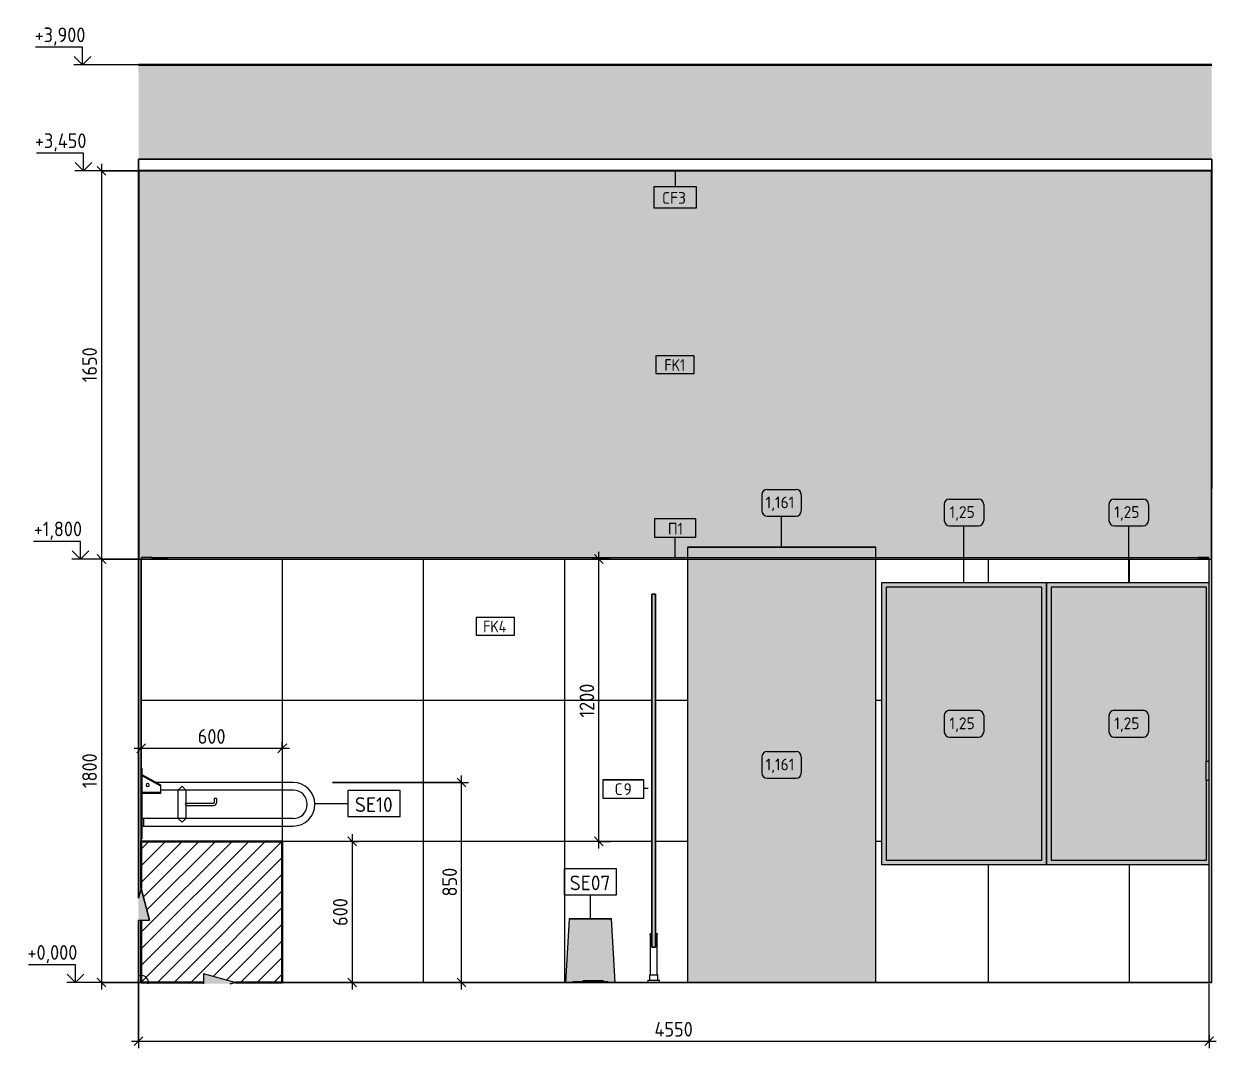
# Model space of a CAD drawing. Header units: millimetres. Extents: x 91786 to 132940, y -1987 to 10096.
# Drawn here: x 109681 to 114748, y -279 to 4075 of the extents above; entities that cross this region are included whole.
import ezdxf

# ---------------------------------------------------------------- set-up
doc = ezdxf.new("R2010")
doc.units = ezdxf.units.MM
doc.linetypes.add('200_ШТРИХ__ш1_п0_6_', pattern=[160, 100, -60])
for name, color, linetype, lineweight in [('A-ANNO-DIMS', 7, 'Continuous', 9), ('A-ANNO-DIMS-25', 7, 'Continuous', 9), ('A-CLNG-IDEN', 7, 'Continuous', 9), ('A-DETL-1', 7, 'Continuous', 40), ('A-DETL-GENF', 7, 'Continuous', 9), ('A-FLOR-HRAL-IDEN', 7, 'Continuous', 9), ('A-GENM', 7, 'Continuous', 9), ('A-GENM-1', 7, 'Continuous', 30), ('A-GENM-IDEN', 7, 'Continuous', 9), ('A-WALL-IDEN', 7, 'Continuous', 9), ('A-WALL-PATT', 7, 'Continuous', 9), ('G-ANNO-DIMS', 7, 'Continuous', 9), ('G-ANNO-DIMS-1', 7, 'Continuous', 20), ('I-FURN-3', 7, '200_ШТРИХ__ш1_п0_6_', 9), ('I-FURN-6', 7, '200_ШТРИХ__ш1_п0_6_', 18), ('I-FURN-IDEN', 7, 'Continuous', 9), ('I-WALL', 7, 'Continuous', 9), ('P-SANR-FIXT', 7, 'Continuous', 9), ('P-SANR-FIXT-IDEN', 7, 'Continuous', 9), ('Ограждение', 7, 'Continuous', 9), ('Поручни', 7, 'Continuous', 9), ('Электрические приборы', 7, 'Continuous', 9)]:
    doc.layers.add(name, color=color, linetype=linetype, lineweight=lineweight)
for name, color, linetype, lineweight, true_color in [('A-CLNG-FNSH-1', 7, 'Continuous', 30, 0x3c3c3c), ('A-DETL-GENF-1', 7, 'Continuous', 9, 0xe0e0e0), ('A-FLOR-1', 7, 'Continuous', 9, 0x787878), ('A-FLOR-FNSH-1', 7, 'Continuous', 40, 0x3c3c3c), ('A-FLOR-FNSH-2', 7, 'Continuous', 30, 0x3c3c3c), ('A-WALL-4', 7, 'Continuous', 30, 0x3c3c3c), ('A-WALL-FNSH-2', 7, 'Continuous', 30, 0x3c3c3c), ('I-FURN-11', 7, 'Continuous', 9, 0xacacac), ('I-FURN-5', 1, 'Continuous', 9, 0xff0000), ('I-FURN-7', 7, 'Continuous', 9, 0x949494), ('I-FURN-9', 7, 'Continuous', 9, 0xc0c0c0), ('I-WALL-1', 7, 'Continuous', 9, 0x787878)]:
    doc.layers.add(name, color=color, linetype=linetype, lineweight=lineweight, true_color=true_color)
doc.layers.add('I-FURN-10', color=7, linetype='Continuous', lineweight=9, true_color=0x7f7f7f, transparency=0.7)
doc.layers.add('I-FURN-8', color=7, linetype='Continuous', lineweight=9, true_color=0x303030, transparency=0.7)
doc.layers.add('P-SANR-FIXT-2', color=7, linetype='Continuous', lineweight=9, transparency=0.7)
doc.styles.add('GOST Common_1', font='GOST_Common.ttf', dxfattribs={"height": 50})
doc.styles.add('GOST Common_2', font='GOST_Common.ttf', dxfattribs={"width": 0.9, "height": 50})
doc.styles.add('GOST Common_3', font='GOST_Common.ttf', dxfattribs={"height": 62.5})
doc.styles.add('ISOCPEUR_1', font='isocpeur.ttf', dxfattribs={"width": 0.9, "height": 62.5})
doc.dimstyles.new('ISO-2_5_0_9К_БОЛЬШОЙ', dxfattribs={"dimscale": 304.8, "dimtxt": 62.248823, "dimasz": 0.123031, "dimexe": 0.098425, "dimexo": 0.246063, "dimgap": 0, "dimtad": 1, "dimdec": 0, "dimrnd": 10, "dimzin": 0, "dimdsep": 46, "dimtxsty": 'ISOCPEUR_1', "dimblk1": 'OBLIQUE', "dimblk2": 'OBLIQUE', "dimsah": 1, "dimcen": 0.09, "dimdle": 0.098425, "dimazin": 0, "dimtfac": 1, "dimtdec": 4, "dimtix": 1, "dimtmove": 0, "dimatfit": 3, "dimfxl": 1, "dimtvp": 1, "dimtolj": 1, "dimtzin": 0, "dimarcsym": 2})
doc.dimstyles.new('ISO-2_5_0_9К_БОЛЬШОЙ_округление', dxfattribs={"dimscale": 304.8, "dimtxt": 62.248823, "dimasz": 0.123031, "dimexe": 0.098425, "dimexo": 0, "dimgap": 0, "dimtad": 1, "dimdec": 0, "dimrnd": 10, "dimzin": 0, "dimdsep": 46, "dimtxsty": 'ISOCPEUR_1', "dimblk1": 'OBLIQUE', "dimblk2": 'OBLIQUE', "dimsah": 1, "dimcen": 0.09, "dimdle": 0.098425, "dimazin": 0, "dimtfac": 1, "dimtdec": 4, "dimtix": 1, "dimtmove": 0, "dimatfit": 3, "dimfxl": 1, "dimtvp": 1, "dimtolj": 1, "dimtzin": 0, "dimarcsym": 2})
pattern_1 = [(0, (112016.557, 0), (30.48, 7.62), [2.515, -20.345, 2.515, -20.345, -121.92]), (0, (112016.557, 0), (30.48, 7.62), [-45.72, 2.515, -43.205, 2.515, -20.345, -53.34]), (0, (112016.557, 0), (30.48, 7.62), [-114.3, 2.515, -12.725, 2.515, -35.585]), (120, (112027.987, 3.81), (-21.839114, 22.586454), [2.515, -20.345, 2.515, -20.345, -121.92]), (120, (112027.987, 3.81), (-21.839114, 22.586454), [-45.72, 2.515, -43.205, 2.515, -20.345, -53.34]), (120, (112027.987, 3.81), (-21.839114, 22.586454), [-114.3, 2.515, -12.725, 2.515, -35.585]), (240, (112031.797, 19.05), (-8.640886, -30.206454), [2.515, -20.345, 2.515, -20.345, -121.92]), (240, (112031.797, 19.05), (-8.640886, -30.206454), [-45.72, 2.515, -43.205, 2.515, -20.345, -53.34]), (240, (112031.797, 19.05), (-8.640886, -30.206454), [-114.3, 2.515, -12.725, 2.515, -35.585])]

# ---------------------------------------------------------------- blocks, each defined once
blk = doc.blocks.new('132_МГН_Поручень для унитаза_тип откидной - ПР 1Р-18611699-Развертка 1_66-2')
at = {"layer": 'A-GENM'}
for p, q in [((-9969, 910.5), (-9966, 910.5)), ((-9966, 910.5), (-9966, 610.5)), ((-9966, 884), (-9886, 839.6)), ((-9966, 880.5), (-9886, 836.1)), ((-9323.5, 850), (-9904.7, 850)), ((-9886, 839.6), (-9886, 804)), ((-9323.4, 818), (-9886, 818)), ((-9795, 834), (-9811, 818)), ((-9811, 697), (-9811, 818)), ((-9779, 818), (-9795, 834)), ((-9779, 818), (-9779, 697)), ((-9886, 807.5), (-9966, 807.5)), ((-9886, 804), (-9966, 804)), ((-9779, 762.5), (-9660.9, 762.5)), ((-9659, 782.5), (-9659, 764.4)), ((-9649, 782.5), (-9659, 782.5)), ((-9649, 782.5), (-9649, 763.7)), ((-9779, 752.5), (-9660.2, 752.5)), ((-9960.1, 697.6), (-9964.7, 697.6)), ((-9960.1, 664.4), (-9964.7, 664.4)), ((-9959.5, 697), (-9960.1, 697.6)), ((-9959.5, 665), (-9960.1, 664.4)), ((-9959.5, 697), (-9959.5, 665)), ((-9323.4, 697), (-9959.5, 697)), ((-9959.5, 665), (-9323.5, 665)), ((-9811, 697), (-9795, 681)), ((-9795, 681), (-9779, 697)), ((-9966, 610.5), (-9969, 610.5))]:
    blk.add_line(p, q, dxfattribs=at)
for centre, radius, start, end in [((-9941, 839.5), 6.25, 90, 270), ((-9941, 839.5), 6.25, 90, 270), ((-9941, 839.5), 6.25, 90, 270), ((-9941, 839.5), 6.25, 270, 90), ((-9941, 839.5), 6.25, 270, 90), ((-9941, 839.5), 6.25, 270, 90), ((-9323.5, 757.5), 92.5, 0, 90), ((-9323.4, 757.5), 60.5, 0, 90), ((-9660.9, 764.4), 1.89, 270, 0), ((-9660.2, 763.7), 11.2, 270, 0), ((-9323.5, 757.5), 92.5, 270, 0), ((-9323.4, 757.5), 60.5, 270, 0), ((-9964.7, 696.3), 1.27, 90, 180), ((-9964.7, 665.7), 1.27, 180, 270)]:
    blk.add_arc(centre, radius, start, end, dxfattribs=at)
for points in [[(-9779.8, 757.5), (-9779.8, 757.9), (-9779.8, 758.6), (-9779.6, 760.1), (-9779.3, 761.4), (-9779.1, 762.3), (-9779, 762.5), (-9779, 762.5)], [(-9779.8, 757.5), (-9779.8, 757.1), (-9779.8, 756.4), (-9779.6, 754.9), (-9779.3, 753.6), (-9779.1, 752.7), (-9779, 752.5), (-9779, 752.5)]]:
    blk.add_open_spline(points, degree=3, knots=[0, 0, 0, 0, 0.142857, 0.285714, 0.571429, 0.785714, 1, 1, 1, 1], dxfattribs=at)
blk = doc.blocks.new('FRT_2D_Символ _разворот МГН_1 - D1_4_Символ доступности разворота МГН _360__-18618045-Развертка 1_66-2')
at = {"layer": 'I-FURN-3'}
blk.add_line((-9228.4, 0), (-7861.5, 0), dxfattribs=at)
at = {"layer": 'I-FURN-6'}
for p, q in [((-8740.3, 0), (-8870.3, 0)), ((-8870.3, 0), (-8359.1, 0)), ((-8359.1, 0), (-8109.1, 0)), ((-8109.1, 0), (-7899.1, 0))]:
    blk.add_line(p, q, dxfattribs=at)
blk = doc.blocks.new('Вешалка - 1_25-32858924-Развертка 1_66-2')
at = {"layer": 'I-FURN-8'}
blk.add_hatch(color=256, dxfattribs=at).paths.add_polyline_path([(-6275, 500), (-6122.5, 500), (-6122.5, 1700), (-6822.5, 1700), (-6822.5, 500), (-6560, 500)])
at = {"layer": 'I-FURN-7'}
for p, q in [((-6142.1, 1680), (-6802.7, 1680)), ((-6802.7, 1680), (-6802.7, 519.9)), ((-6142.1, 519.9), (-6142.1, 1680)), ((-6802.7, 519.9), (-6142.1, 519.9))]:
    blk.add_line(p, q, dxfattribs=at)
at = {"layer": 'I-FURN-9'}
for p, q in [((-6822.5, 1700), (-6122.5, 1700)), ((-6822.5, 1700), (-6822.5, 500)), ((-6122.5, 500), (-6122.5, 1700)), ((-6122.5, 500), (-6822.5, 500))]:
    blk.add_line(p, q, dxfattribs=at)
blk = doc.blocks.new('Вешалка - 1_25-V24-Развертка 1_66-2')
at = {"layer": 'I-FURN-8'}
blk.add_hatch(color=256, dxfattribs=at).paths.add_polyline_path([(-5990, 500), (-5431, 500), (-5431, 859), (-5443, 859), (-5443, 941), (-5431, 941), (-5431, 1700), (-6122.5, 1700), (-6122.5, 500)])
at = {"layer": 'I-FURN-7'}
for p, q in [((-5442.1, 1680), (-6102.7, 1680)), ((-6102.7, 1680), (-6102.7, 519.9)), ((-5442.1, 941), (-5442.1, 1680)), ((-5442.1, 519.9), (-5442.1, 859)), ((-6102.7, 519.9), (-5442.1, 519.9))]:
    blk.add_line(p, q, dxfattribs=at)
at = {"layer": 'I-FURN-9'}
for p, q in [((-6122.5, 1700), (-5431, 1700)), ((-6122.5, 1700), (-6122.5, 500)), ((-5431, 500), (-6122.5, 500))]:
    blk.add_line(p, q, dxfattribs=at)
blk = doc.blocks.new('Шкаф параметрический - 1_161-25595840-Развертка 1_66-2')
at = {"layer": 'I-FURN-10'}
for points in [[(-7647.5, 1806), (-6847.5, 1806), (-6847.5, 1850), (-7647.5, 1850)], [(-6847.5, 1800), (-6847.5, 1806), (-7647.5, 1806), (-7647.5, 1800)], [(-6847.5, 0), (-6847.5, 1800), (-7647.5, 1800), (-7647.5, 0), (-6880.6, 0)]]:
    blk.add_hatch(color=256, dxfattribs=at).paths.add_polyline_path(points)
at = {"layer": 'I-FURN-11'}
for p, q in [((-6849.5, 1850), (-7647.5, 1850)), ((-6847.5, 1850), (-7645.5, 1850))]:
    blk.add_line(p, q, dxfattribs=at)
at = {"layer": 'I-FURN-9'}
for p, q in [((-7647.5, 1850), (-6847.5, 1850)), ((-7647.5, 1850), (-7647.5, 0)), ((-6847.5, 0), (-6847.5, 1850))]:
    blk.add_line(p, q, dxfattribs=at)
blk = doc.blocks.new('Switch1 - Svitch х2-27451159-Развертка 1_66-2')
at = {"layer": 'Электрические приборы'}
blk.add_hatch(color=256, dxfattribs=at).paths.add_polyline_path([(-5431, 859), (-5431, 941), (-5443, 941), (-5443, 859)])
for p, q in [((-5443, 859), (-5443, 941)), ((-5443, 941), (-5431, 941)), ((-5431, 859), (-5443, 859))]:
    blk.add_line(p, q, dxfattribs=at)
blk = doc.blocks.new('Ограждение - Ограждение-30309997-Развертка 1_66-2')
at = {"layer": 'Ограждение'}
h = blk.add_hatch(color=256, dxfattribs=at)
h.paths.add_polyline_path([(-6560, 1800), (-5477.5, 1800), (-5477.5, 1806), (-6847.5, 1806), (-6847.5, 1800)])
h.paths.add_polyline_path([(-9922.5, 1800), (-7647.5, 1800), (-7647.5, 1806), (-9922.5, 1806)])
blk.add_hatch(color=256, dxfattribs=at).paths.add_polyline_path([(-5477.5, 1800), (-5432.5, 1800), (-5432.5, 1806), (-5477.5, 1806)])
at = {"layer": 'Поручни'}
for p, q in [((-9922.5, 1806), (-9967.5, 1806)), ((-9967.5, 1806), (-9967.5, 1800)), ((-9967.5, 1800), (-9922.5, 1800)), ((-9922.5, 1800), (-9922.5, 1806)), ((-9922.5, 1806), (-7647.5, 1806)), ((-9922.5, 1800), (-7647.5, 1800)), ((-7647.5, 1806), (-6847.5, 1806)), ((-7647.5, 1800), (-6847.5, 1800)), ((-6847.5, 1806), (-5477.5, 1806)), ((-6847.5, 1800), (-5477.5, 1800)), ((-5432.5, 1806), (-5477.5, 1806)), ((-5477.5, 1806), (-5477.5, 1800)), ((-5477.5, 1800), (-5432.5, 1800)), ((-5432.5, 1800), (-5432.5, 1806))]:
    blk.add_line(p, q, dxfattribs=at)
blk = doc.blocks.new('мусорная корзина - Round_ Metal-30590745-Развертка 1_66-2')
at = {"layer": 'P-SANR-FIXT-2'}
for points in [[(-8165, 0), (-8135, 0), (-8135, 3.2), (-8060, 3.2), (-8060, 7), (-8125, 7), (-8125, 270), (-8150, 270), (-8161.8, 55.5), (-8163.7, 22.4)], [(-8125, 7), (-8060, 7), (-8060, 270), (-8125, 270), (-8125, 25)], [(-8060, 7), (-7995, 7), (-7995, 270), (-8060, 270), (-8060, 7)], [(-7956.3, 0), (-7955, 0), (-7965.1, 178.4), (-7970, 270), (-7995, 270), (-7995, 7), (-8060, 6.9), (-8059.8, 3.2), (-7985, 3.2), (-7985, 0), (-7960.1, 0)], [(-8132.4, 0), (-8060, 0), (-8060, 3.2), (-8135, 3.2), (-8135, 0), (-8134.2, 0)], [(-7985, 0), (-7985, 0), (-7985, 3.2), (-8060, 3.2), (-8060, 0), (-7985.6, 0)]]:
    blk.add_hatch(color=256, dxfattribs=at).paths.add_polyline_path(points)
at = {"layer": 'P-SANR-FIXT'}
for p, q in [((-8150, 270), (-8165, 0)), ((-8125.2, 270), (-8150, 270)), ((-8150, 270), (-8060, 270)), ((-8105, 270), (-8125.2, 270)), ((-8060, 270), (-8105, 270)), ((-8060, 270), (-8014, 270)), ((-8027.5, 270), (-8060, 270)), ((-8060, 270), (-8060, 270)), ((-7994.8, 270), (-8060, 270)), ((-8060, 270), (-7970, 270)), ((-8014, 270), (-8027.5, 270)), ((-7970, 270), (-7994.8, 270)), ((-7955, 0), (-7970, 270)), ((-8135, 3.2), (-8135, 0)), ((-8132.4, 3.2), (-8135, 3.2)), ((-8135, 3.2), (-8060, 3.2)), ((-8125, 3.2), (-8132.4, 3.2)), ((-8060, 3.2), (-8125, 3.2)), ((-8076.8, 7), (-8092, 7)), ((-8092, 7), (-8092, 7)), ((-8092, 7), (-8076.8, 7)), ((-8060, 7), (-8076.8, 7)), ((-8076.8, 7), (-8060, 7)), ((-8043.2, 7), (-8060, 7)), ((-8060, 7), (-8043.2, 7)), ((-7985, 3.2), (-8060, 3.2)), ((-8060, 3.2), (-7985, 3.2)), ((-8027.5, 7), (-8043.2, 7)), ((-8043.2, 7), (-8027.5, 7)), ((-8003.7, 7), (-8027.4, 7)), ((-8027.4, 7), (-8014, 7)), ((-8014, 7), (-8003.7, 7)), ((-7985, 0), (-7985, 3.2)), ((-7985, 3.2), (-7985, 3.2))]:
    blk.add_line(p, q, dxfattribs=at)
blk = doc.blocks.new('131_Сантехническая перегородка_Дверь МГН 2 - СД-1-30897608-Развертка 1_66-2')
at = {"layer": 'A-GENM'}
blk.add_hatch(color=256, dxfattribs=at).paths.add_polyline_path([(-7783, 150), (-7783, 1650), (-7799, 1650), (-7799, 150)])
for p, q in [((-7806.1, 202.9), (-7806.1, 32.9)), ((-7775.9, 32.9), (-7775.9, 202.9)), ((-7815.6, 10), (-7815.6, 0)), ((-7815.6, 10), (-7791, 10)), ((-7808.6, 32.9), (-7808.6, 10)), ((-7808.6, 32.9), (-7791, 32.9)), ((-7791, 32.9), (-7773.4, 32.9)), ((-7791, 10), (-7766.4, 10)), ((-7773.4, 10), (-7773.4, 32.9)), ((-7766.4, 0), (-7766.4, 10))]:
    blk.add_line(p, q, dxfattribs=at)
at = {"layer": 'A-GENM', "flags": 128}
for points in [[(-7806.1, 202.9), (-7806.1, 203.2), (-7806, 203.5), (-7806, 203.8), (-7806, 204.1), (-7805.9, 204.3), (-7805.9, 204.6), (-7805.8, 204.9), (-7805.7, 205.2), (-7805.6, 205.4), (-7805.5, 205.7), (-7805.4, 205.9), (-7805.3, 206.2), (-7805.1, 206.4), (-7805, 206.7), (-7804.8, 206.9), (-7804.7, 207.2), (-7804.5, 207.4), (-7804.3, 207.6), (-7804.1, 207.8), (-7803.9, 208), (-7803.7, 208.2), (-7803.5, 208.4), (-7803.3, 208.6), (-7803.1, 208.7), (-7802.8, 208.9), (-7802.6, 209), (-7802.3, 209.2), (-7802.1, 209.3), (-7801.8, 209.4), (-7801.6, 209.5), (-7801.3, 209.6), (-7801, 209.7), (-7800.8, 209.8), (-7800.5, 209.8), (-7800.2, 209.9), (-7799.9, 209.9), (-7799.6, 210), (-7799.4, 210), (-7799.1, 210), (-7799, 210)], [(-7783, 210), (-7782.7, 210), (-7782.4, 210), (-7782.2, 209.9), (-7781.9, 209.9), (-7781.6, 209.9), (-7781.3, 209.8), (-7781, 209.7), (-7780.8, 209.6), (-7780.5, 209.5), (-7780.2, 209.4), (-7780, 209.3), (-7779.7, 209.2), (-7779.5, 209.1), (-7779.2, 208.9), (-7779, 208.8), (-7778.8, 208.6), (-7778.6, 208.4), (-7778.3, 208.2), (-7778.1, 208.1), (-7777.9, 207.9), (-7777.7, 207.6), (-7777.6, 207.4), (-7777.4, 207.2), (-7777.2, 207), (-7777, 206.7), (-7776.9, 206.5), (-7776.8, 206.3), (-7776.6, 206), (-7776.5, 205.8), (-7776.4, 205.5), (-7776.3, 205.2), (-7776.2, 205), (-7776.2, 204.7), (-7776.1, 204.4), (-7776, 204.1), (-7776, 203.9), (-7776, 203.6), (-7775.9, 203.3), (-7775.9, 203), (-7775.9, 202.9)]]:
    blk.add_lwpolyline(points, dxfattribs=at)
at = {"layer": 'A-GENM-1'}
for p, q in [((-7783, 1650), (-7799, 1650)), ((-7799, 1650), (-7799, 150)), ((-7783, 150), (-7783, 1650)), ((-7799, 150), (-7783, 150))]:
    blk.add_line(p, q, dxfattribs=at)
blk = doc.blocks.new('Начало раскладки_красным - Начало раскладки_красным-26110621-Развертка 1_66-2')
at = {"layer": 'A-DETL-GENF'}
for points in [[(-9980.1, 264.8), (-9932.7, 264.8), (-9969, 400), (-9980.1, 358.5)], [(-9704, -5.5), (-9590.3, -5.5), (-9568.8, 0.2), (-9704, 36.4), (-9704, -0.1)]]:
    blk.add_hatch(color=256, dxfattribs=at).paths.add_polyline_path(points)
for p, q in [((-9969, 400), (-9980.1, 358.5)), ((-9969, 400), (-9980.1, 358.5)), ((-9932.7, 264.8), (-9969, 400)), ((-9969, 400), (-9932.7, 264.8)), ((-9980.1, 264.8), (-9932.7, 264.8)), ((-9980.1, 264.8), (-9932.7, 264.8)), ((-9968.8, 30), (-9968.9, 264.8)), ((-9938.8, 0), (-9704, 0.2)), ((-9568.8, 0.2), (-9704, 36.4)), ((-9704, 36.4), (-9704, -5.5)), ((-9568.8, 0.2), (-9704, 36.4)), ((-9704, 36.4), (-9704, -5.5)), ((-9590.3, -5.5), (-9568.8, 0.2)), ((-9568.8, 0.2), (-9590.3, -5.5))]:
    blk.add_line(p, q, dxfattribs=at)
for start, end in [(0.0336, 112.4005), (348.9946, 0.0336)]:
    blk.add_arc((-9968.8, 0), 30, start, end, dxfattribs=at)
blk = doc.blocks.new('Высотные отметки - Стрелка_Верх-17668718-Развертка 1_66-2')
at = {"layer": 'G-ANNO-DIMS'}
for p, q in [((-10248.1, 75), (-10448.1, 75)), ((-10248.1, 0), (-10248.1, 75)), ((-10210.2, 0), (-10285.2, 0))]:
    blk.add_line(p, q, dxfattribs=at)
at = {"layer": 'G-ANNO-DIMS-1'}
for q in [(-10283.4, 35.4), (-10212.7, 35.4)]:
    blk.add_line((-10248.1, 0), q, dxfattribs=at)
blk = doc.blocks.new('DIMBLOCK50-Развертка 1_66-2')
at = {"layer": 'A-ANNO-DIMS-25'}
for p, q in [((110168.6, 3450), (109981, 3450)), ((110011, 3480), (110011, 1800)), ((110011, 3450), (110168.6, 3450)), ((110181.1, 1800), (109981, 1800)), ((110011, 1800), (110181.1, 1800))]:
    blk.add_line(p, q, dxfattribs=at)
at = {"layer": 'A-ANNO-DIMS-25', "lineweight": 20}
for p, q in [((110011, 3450), (109992.2, 3468.8)), ((110011, 3450), (110029.7, 3431.2)), ((110011, 1800), (109992.2, 1818.8)), ((110011, 1800), (110029.7, 1781.2))]:
    blk.add_line(p, q, dxfattribs=at)
at = {"layer": 'A-ANNO-DIMS-25', "color": 0, "insert": (109929.3, 2551.4), "char_height": 62.5, "width": 176.691, "attachment_point": 1, "rotation": 90, "line_spacing_factor": 1.149209, "style": 'ISOCPEUR_1'}
blk.add_mtext('1650', dxfattribs=at)
blk = doc.blocks.new('_Oblique')
at = {"color": 0, "linetype": 'ByBlock', "lineweight": -2}
blk.add_line((-0.5, -0.5), (0.5, 0.5), dxfattribs=at)
blk = doc.blocks.new('DIMBLOCK51-Развертка 1_66-2')
at = {"layer": 'A-ANNO-DIMS-25'}
for p, q in [((110181.1, 1800), (109981, 1800)), ((110011, 1800), (110011, -30)), ((110011, 1800), (110181.1, 1800)), ((110168.6, 0), (109981, 0)), ((110011, 0), (110168.6, 0))]:
    blk.add_line(p, q, dxfattribs=at)
at = {"layer": 'A-ANNO-DIMS-25', "lineweight": 20}
for p, q in [((110011, 1800), (109992.2, 1818.8)), ((110011, 1800), (110029.7, 1781.2)), ((110011, 0), (109992.2, 18.8)), ((110011, 0), (110029.7, -18.8))]:
    blk.add_line(p, q, dxfattribs=at)
at = {"layer": 'A-ANNO-DIMS-25', "color": 0, "insert": (109929.3, 826.4), "char_height": 62.5, "width": 176.691, "attachment_point": 1, "rotation": 90, "line_spacing_factor": 1.149209, "style": 'ISOCPEUR_1'}
blk.add_mtext('1800', dxfattribs=at)
blk = doc.blocks.new('DIMBLOCK52-Развертка 1_66-2')
at = {"layer": 'A-ANNO-DIMS-25'}
for p, q in [((110168.6, 0), (110168.6, -279)), ((110168.6, -249), (110168.6, 0)), ((114717.6, -249), (114717.6, -5)), ((110138.6, -249), (114747.6, -249)), ((114717.6, -222.5), (114717.6, -279))]:
    blk.add_line(p, q, dxfattribs=at)
at = {"layer": 'A-ANNO-DIMS-25', "lineweight": 20}
for p, q in [((110168.6, -249), (110149.9, -267.8)), ((110168.6, -249), (110187.4, -230.3)), ((114717.6, -249), (114698.9, -267.8)), ((114717.6, -249), (114736.4, -230.3))]:
    blk.add_line(p, q, dxfattribs=at)
at = {"layer": 'A-ANNO-DIMS-25', "color": 0, "insert": (112361.1, -167.4), "char_height": 62.5, "width": 196.802, "attachment_point": 1, "line_spacing_factor": 1.149209, "style": 'ISOCPEUR_1'}
blk.add_mtext('4550', dxfattribs=at)
blk = doc.blocks.new('М_потолков - Марка_ Имя типа-25382930-Развертка 1_66-2')
at = {"layer": 'A-CLNG-IDEN'}
for p, q in [((-7609.4, 3381.9), (-7790.6, 3381.9)), ((-7790.6, 3381.9), (-7790.6, 3292.5)), ((-7609.4, 3292.5), (-7609.4, 3381.9)), ((-7790.6, 3292.5), (-7609.4, 3292.5))]:
    blk.add_line(p, q, dxfattribs=at)
blk = doc.blocks.new('М_ограждение - Типоразмер-25387795-Развертка 1_66-2')
at = {"layer": 'A-FLOR-HRAL-IDEN'}
for p, q in [((-7612.5, 1971.4), (-7787.5, 1971.4)), ((-7787.5, 1971.4), (-7787.5, 1892.5)), ((-7612.5, 1892.5), (-7612.5, 1971.4)), ((-7787.5, 1892.5), (-7612.5, 1892.5))]:
    blk.add_line(p, q, dxfattribs=at)
blk = doc.blocks.new('М_стена_0001 - Типоразмер_без рамки-25382661-Развертка 1_66-2')
at = {"layer": 'A-WALL-IDEN'}
for p, q in [((-7619.1, 2663.1), (-7782.3, 2663.1)), ((-7782.3, 2663.1), (-7782.3, 2588.1)), ((-7619.1, 2588.1), (-7619.1, 2663.1)), ((-7782.3, 2588.1), (-7619.1, 2588.1))]:
    blk.add_line(p, q, dxfattribs=at)
blk = doc.blocks.new('DIMBLOCK53-Развертка 1_66-2')
at = {"layer": 'A-ANNO-DIMS-25'}
for p, q in [((110179.6, 1022), (110179.6, 965.5)), ((110179.6, 995.5), (110179.6, 1022)), ((110779.6, 1022), (110779.6, 965.5)), ((110779.6, 995.5), (110779.6, 1022)), ((110149.6, 995.5), (110809.6, 995.5))]:
    blk.add_line(p, q, dxfattribs=at)
at = {"layer": 'A-ANNO-DIMS-25', "lineweight": 20}
for p, q in [((110179.6, 995.5), (110198.4, 1014.3)), ((110779.6, 995.5), (110798.4, 1014.3)), ((110179.6, 995.5), (110160.9, 976.8)), ((110779.6, 995.5), (110760.9, 976.8))]:
    blk.add_line(p, q, dxfattribs=at)
at = {"layer": 'A-ANNO-DIMS-25', "color": 0, "insert": (110420.4, 1077.2), "char_height": 62.5, "width": 142.215, "attachment_point": 1, "line_spacing_factor": 1.149209, "style": 'ISOCPEUR_1'}
blk.add_mtext('600', dxfattribs=at)
blk = doc.blocks.new('DIMBLOCK54-Развертка 1_66-2')
at = {"layer": 'A-ANNO-DIMS-25', "lineweight": 20}
for p, q in [((111076.3, 600), (111057.5, 618.8)), ((111076.3, 600), (111095, 581.3)), ((111076.3, 0), (111057.5, 18.8)), ((111076.3, 0), (111095, -18.8))]:
    blk.add_line(p, q, dxfattribs=at)
at = {"layer": 'A-ANNO-DIMS-25'}
for p, q in [((111076.3, 630), (111076.3, -30)), ((111102.8, 600), (111046.3, 600)), ((111076.3, 600), (111102.8, 600)), ((111102.8, 0), (111046.3, 0)), ((111076.3, 0), (111102.8, 0))]:
    blk.add_line(p, q, dxfattribs=at)
at = {"layer": 'A-ANNO-DIMS-25', "color": 0, "insert": (110994.6, 240.7), "char_height": 62.5, "width": 142.215, "attachment_point": 1, "rotation": 90, "line_spacing_factor": 1.149209, "style": 'ISOCPEUR_1'}
blk.add_mtext('600', dxfattribs=at)
blk = doc.blocks.new('Марка_Мебель - В прямоуг_Balcon_Марка-25523697-Развертка 1_66-2')
at = {"layer": 'I-FURN-IDEN'}
for p, q in [((-7308.9, 2095.9), (-7186.1, 2095.9)), ((-7331.4, 2073.4), (-7331.4, 2004.4)), ((-7163.6, 2073.4), (-7163.6, 2004.5)), ((-7309, 1982), (-7186.1, 1982))]:
    blk.add_line(p, q, dxfattribs=at)
for centre, radius, start, end in [((-7308.9, 2073.4), 22.5, 90, 180), ((-7186.1, 2073.4), 22.5, 0, 90), ((-7309, 2004.4), 22.3, 180, 270), ((-7186.1, 2004.5), 22.5, 270, 0)]:
    blk.add_arc(centre, radius, start, end, dxfattribs=at)
blk = doc.blocks.new('DIMBLOCK55-Развертка 1_66-2')
at = {"layer": 'A-ANNO-DIMS-25'}
for p, q in [((112124.3, 570), (112124.3, 1830)), ((112172.7, 1800), (112094.3, 1800)), ((112124.3, 1800), (112172.7, 1800)), ((112172.7, 600), (112094.3, 600)), ((112124.3, 600), (112172.7, 600))]:
    blk.add_line(p, q, dxfattribs=at)
at = {"layer": 'A-ANNO-DIMS-25', "lineweight": 20}
for p, q in [((112124.3, 1800), (112105.5, 1818.8)), ((112124.3, 1800), (112143, 1781.2)), ((112124.3, 600), (112105.5, 618.8)), ((112124.3, 600), (112143, 581.3))]:
    blk.add_line(p, q, dxfattribs=at)
at = {"layer": 'A-ANNO-DIMS-25', "color": 0, "insert": (112042.6, 1126.4), "char_height": 62.5, "width": 176.691, "attachment_point": 1, "rotation": 90, "line_spacing_factor": 1.149209, "style": 'ISOCPEUR_1'}
blk.add_mtext('1200', dxfattribs=at)
blk = doc.blocks.new('М_сантехническая_рамка1 - В рамке-30590747-Развертка 1_66-2')
at = {"layer": 'P-SANR-FIXT-IDEN'}
for p, q in [((-8867.9, 815.7), (-9091.2, 815.7)), ((-9091.2, 815.7), (-9091.2, 705.3)), ((-8867.9, 705.3), (-8867.9, 815.7)), ((-9091.2, 705.3), (-8867.9, 705.3))]:
    blk.add_line(p, q, dxfattribs=at)
blk = doc.blocks.new('Mark Reiling - Mark Reiling-26174330-Развертка 1_66-2')
at = {"layer": 'A-GENM-IDEN'}
for p, q in [((-8006.8, 861.9), (-8006.8, 783.1)), ((-8006.8, 861.9), (-7833.3, 861.9)), ((-7833.3, 861.9), (-8006.8, 861.9)), ((-8006.8, 861.9), (-8006.8, 783.1)), ((-7833.3, 783.1), (-7833.3, 861.9)), ((-7833.3, 783.1), (-7833.3, 861.9)), ((-8006.8, 783.1), (-7833.3, 783.1)), ((-8006.8, 783.1), (-7833.3, 783.1))]:
    blk.add_line(p, q, dxfattribs=at)
blk = doc.blocks.new('DIMBLOCK56-Развертка 1_66-2')
at = {"layer": 'A-ANNO-DIMS-25', "lineweight": 20}
for p, q in [((111541.1, 850), (111522.3, 868.8)), ((111541.1, 850), (111559.8, 831.3)), ((111541.1, 0), (111522.3, 18.7)), ((111541.1, 0), (111559.8, -18.7))]:
    blk.add_line(p, q, dxfattribs=at)
at = {"layer": 'A-ANNO-DIMS-25'}
for p, q in [((111541.1, -30), (111541.1, 880)), ((110992.6, 850), (111571.1, 850)), ((111541.1, 850), (110992.6, 850)), ((111589.6, 0), (111511.1, 0)), ((111541.1, 0), (111589.6, 0))]:
    blk.add_line(p, q, dxfattribs=at)
at = {"layer": 'A-ANNO-DIMS-25', "color": 0, "insert": (111459.4, 365.7), "char_height": 62.5, "width": 142.215, "attachment_point": 1, "rotation": 90, "line_spacing_factor": 1.149209, "style": 'ISOCPEUR_1'}
blk.add_mtext('850', dxfattribs=at)

msp = doc.modelspace()

# ---------------------------------------------------------------- hatches: boundary and pattern name
at = {"layer": 'A-DETL-GENF-1'}
h = msp.add_hatch(dxfattribs=at)
h.set_pattern_fill('FP_14', color=256, style=0, pattern_type=2)
h.set_pattern_definition([(45, (112016.557, 0), (-35.3553, 35.3553), [])])
h.paths.add_polyline_path([(110579.9, 0), (110779.6, 0), (110779.6, 600), (110179.6, 600), (110179.6, 400), (110216, 264.8), (110179.6, 264.7), (110179.6, 0), (110444.7, 0), (110444.6, 36.4), (110579.9, 0.2), (110579, 0)])
at = {"layer": 'A-FLOR-1'}
h = msp.add_hatch(dxfattribs=at)
h.set_pattern_fill('FP_11', color=256, style=0, pattern_type=2)
h.set_pattern_definition([(45, (112016.557, 0), (-14.25598, 14.25598), []), (45, (112030.813, 0), (-14.25598, 14.25598), [25.202, -5.04, 0.8382, -4.202])])
h.paths.add_polyline_path([(114728.7, 3900), (114728.7, 3900.3), (110168.5, 3900.3), (110168.5, 3900), (112448.6, 3900)])
at = {"layer": 'A-WALL-PATT'}
msp.add_hatch(color=256, dxfattribs=at).paths.add_polyline_path([(110181.1, 1800), (110181.1, 1806), (112501.2, 1806), (112501.2, 1850), (113301.2, 1850), (113301.2, 1806), (114716.1, 1806), (114716.1, 1800), (114727.6, 1800), (114727.6, 3450), (110169.6, 3450), (110169.6, 1800), (110179.6, 1800)])
h = msp.add_hatch(dxfattribs=at)
h.set_pattern_fill('FP_13', color=256, style=0, pattern_type=2)
h.set_pattern_definition([(90, (114979.65, 0), (-600, 4e-14), []), (180, (114979.65, 0), (-7e-14, -600), [])])
h.paths.add_polyline_path([(111878.6, 0), (111983.6, 0), (111993, 165), (111998.6, 270), (112178.6, 270), (112188.5, 88.9), (112193.6, 0), (112333, 0), (112333, 10), (112340.1, 10), (112340.1, 32.9), (112342.6, 32.9), (112342.6, 202.9), (112343.5, 206.1), (112344.5, 207.6), (112344.9, 208.1), (112347.3, 209.3), (112349.6, 210), (112349.6, 1650), (112365.6, 1650), (112365.7, 210), (112369.3, 208.7), (112370.8, 207.6), (112372.2, 205.7), (112372.7, 202.9), (112372.7, 32.9), (112375.2, 32.9), (112375.2, 10), (112382.3, 10), (112382.3, 0), (112501.2, 0), (112501.2, 1800), (110179.6, 1800), (110179.6, 600), (110779.6, 600), (110779.6, 0), (111593.6, 0)])
h.paths.add_polyline_path([(113301.2, 0), (114717.6, 0), (114717.6, 500), (113326.1, 500), (113326.1, 1700), (114717.6, 1700), (114717.6, 1800), (113301.2, 1800), (113301.2, 55.5)])
at = {"layer": 'I-WALL'}
for points in [[(114728.6, 3470), (114728.7, 3470), (114728.6, 3900), (110168.5, 3900), (110168.6, 3500), (114728.6, 3500)], [(114717.6, 0), (114728.6, 0), (114728.6, 1800), (114717.6, 1800), (114717.6, 500)]]:
    msp.add_hatch(color=256, dxfattribs=at).paths.add_polyline_path(points)
at = {"layer": 'I-WALL-1'}
h = msp.add_hatch(dxfattribs=at)
h.set_pattern_fill('FP_12', color=256, style=0, pattern_type=2)
h.set_pattern_definition(pattern_1)
h.paths.add_polyline_path([(114728.6, 2100), (114728.7, 2100), (114728.6, 3450)])
h = msp.add_hatch(color=256, dxfattribs=at)
h.paths.add_polyline_path([(110168.6, 0), (110179.6, 0), (110179.6, 264.8), (110168.6, 264.7)])
h.paths.add_polyline_path([(110168.6, 358.9), (110179.6, 400), (110179.6, 1800), (110168.6, 1800), (110168.6, 400)])
h = msp.add_hatch(dxfattribs=at)
h.set_pattern_fill('FP_12', color=256, style=0, pattern_type=2)
h.set_pattern_definition(pattern_1)
h.paths.add_polyline_path([(110168.5, 0), (110168.6, 0), (110168.5, 264.7)])
h.paths.add_polyline_path([(110168.5, 358.5), (110168.6, 358.9), (110168.5, 400)])

# ---------------------------------------------------------------- linework, layer by layer
at = {"layer": 'A-CLNG-FNSH-1'}
for p, q in [((114728.6, 3500), (110168.6, 3500)), ((110168.6, 3500), (110168.6, 3450)), ((114728.6, 3450), (114728.6, 3500)), ((114728.6, 3451), (110168.6, 3451)), ((110169.6, 3450), (114727.6, 3450))]:
    msp.add_line(p, q, dxfattribs=at)
at = {"layer": 'A-CLNG-IDEN'}
msp.add_line((112448.6, 3450), (112448.6, 3381.9), dxfattribs=at)
at = {"layer": 'A-DETL-1'}
for p, q in [((110779.6, 600), (110179.6, 600)), ((110179.6, 600), (110179.6, 400)), ((110779.6, 0), (110779.6, 600)), ((110179.6, 264.8), (110179.6, 0)), ((110179.6, 0), (110444.7, 0)), ((110579, 0), (110779.6, 0))]:
    msp.add_line(p, q, dxfattribs=at)
at = {"layer": 'A-FLOR-FNSH-1'}
msp.add_line((110168.5, 3900), (114728.7, 3900), dxfattribs=at)
at = {"layer": 'A-FLOR-FNSH-2'}
for p, q in [((110168.6, 0), (110168.6, -5.5)), ((110444.7, 0), (110179.6, 0)), ((114728.7, 0), (110579, 0)), ((110444.7, -0.1), (110168.5, -0.1)), ((114728.7, -0.1), (110578.6, -0.1))]:
    msp.add_line(p, q, dxfattribs=at)
at = {"layer": 'A-FLOR-HRAL-IDEN'}
msp.add_line((112448.6, 1806), (112448.6, 1889), dxfattribs=at)
at = {"layer": 'A-GENM-IDEN'}
msp.add_line((112334.2, 825), (112315.4, 825), dxfattribs=at)
at = {"layer": 'A-WALL-4'}
for p, q in [((110168.6, 3470), (110168.5, 3470)), ((114728.7, 3470), (114728.6, 3470)), ((114728.6, 2100), (114728.7, 2100)), ((110168.6, 0), (110168.6, 264.8)), ((110168.5, 0), (110168.6, 0))]:
    msp.add_line(p, q, dxfattribs=at)
at = {"layer": 'A-WALL-FNSH-2'}
for p, q in [((110168.6, 3450), (110168.6, 358.9)), ((110169.6, 3450), (110168.6, 3450)), ((110169.6, 1800), (110169.6, 3450)), ((114728.6, 3450), (114727.6, 3450)), ((114727.6, 3450), (114727.6, 2100)), ((114728.6, 2100), (114728.6, 3450)), ((114727.6, 2100), (114728.6, 2100)), ((110179.6, 1800), (110168.6, 1800)), ((110179.6, 400), (110179.6, 1800)), ((110179.6, 0), (110179.6, 264.8)), ((110168.6, 0), (110179.6, 0))]:
    msp.add_line(p, q, dxfattribs=at)
at = {"layer": 'G-ANNO-DIMS'}
for p, q in [((109979.3, 3900), (109930.9, 3900)), ((110207.5, 3900), (109979.3, 3900)), ((109945.7, 3450), (109935, 3450)), ((110243.9, 3450), (109945.7, 3450)), ((109943.4, 1800), (109921.8, 1800)), ((110292.5, 1800), (109943.4, 1800)), ((110026.7, 0), (109900.6, 0)), ((110225.8, 0), (110026.7, 0))]:
    msp.add_line(p, q, dxfattribs=at)
at = {"layer": 'I-FURN-IDEN'}
for p, q in [((112901.2, 1850), (112901.2, 1982)), ((113676.1, 1700), (113676.1, 1940.9)), ((114376.1, 1700), (114376.1, 1940.9))]:
    msp.add_line(p, q, dxfattribs=at)
at = {"layer": 'I-WALL'}
for p, q in [((114727.6, 1800), (114727.6, 2100)), ((114728.6, 0), (114728.6, 2100)), ((110181.1, 1800), (110179.6, 1800)), ((114716.1, 1800), (114728.6, 1800)), ((114717.6, 0), (114717.6, 1800))]:
    msp.add_line(p, q, dxfattribs=at)
at = {"layer": 'P-SANR-FIXT-IDEN'}
for p, q in [((110917.6, 760.5), (111057.5, 760.5)), ((112088.6, 270), (112088.6, 372.4))]:
    msp.add_line(p, q, dxfattribs=at)

# ---------------------------------------------------------------- block references
at = {"layer": 'A-CLNG-IDEN'}
msp.add_blockref('М_потолков - Марка_ Имя типа-25382930-Развертка 1_66-2', (120148.6, 0), dxfattribs=at)
at = {"layer": 'A-DETL-GENF'}
msp.add_blockref('Начало раскладки_красным - Начало раскладки_красным-26110621-Развертка 1_66-2', (120148.6, 0), dxfattribs=at)
at = {"layer": 'A-FLOR-HRAL-IDEN'}
msp.add_blockref('М_ограждение - Типоразмер-25387795-Развертка 1_66-2', (120148.6, 0), dxfattribs=at)
at = {"layer": 'A-GENM'}
msp.add_blockref('131_Сантехническая перегородка_Дверь МГН 2 - СД-1-30897608-Развертка 1_66-2', (120148.6, 0), dxfattribs=at)
at = {"layer": 'A-GENM-IDEN'}
msp.add_blockref('Mark Reiling - Mark Reiling-26174330-Развертка 1_66-2', (120148.6, 0), dxfattribs=at)
at = {"layer": 'A-WALL-IDEN'}
for p in [(120148.6, 0), (119385.8, -1111.3)]:
    msp.add_blockref('М_стена_0001 - Типоразмер_без рамки-25382661-Развертка 1_66-2', p, dxfattribs=at)
at = {"layer": 'G-ANNO-DIMS'}
for p in [(120179, 3900), (120183, 3450), (120169.8, 1800), (120148.6, 0)]:
    msp.add_blockref('Высотные отметки - Стрелка_Верх-17668718-Развертка 1_66-2', p, dxfattribs=at)
at = {"layer": 'I-FURN-5'}
msp.add_blockref('FRT_2D_Символ _разворот МГН_1 - D1_4_Символ доступности разворота МГН _360__-18618045-Развертка 1_66-2', (120148.6, 0), dxfattribs=at)
at = {"layer": 'I-FURN-7'}
for name in ['Вешалка - 1_25-32858924-Развертка 1_66-2', 'Вешалка - 1_25-V24-Развертка 1_66-2']:
    msp.add_blockref(name, (120148.6, 0), dxfattribs=at)
at = {"layer": 'I-FURN-9'}
msp.add_blockref('Шкаф параметрический - 1_161-25595840-Развертка 1_66-2', (120148.6, 0), dxfattribs=at)
at = {"layer": 'I-FURN-IDEN'}
for p in [(120148.6, 0), (120923.6, -41.1), (121623.6, -41.1), (120923.6, -939), (121623.6, -939), (120148.6, -1114)]:
    msp.add_blockref('Марка_Мебель - В прямоуг_Balcon_Марка-25523697-Развертка 1_66-2', p, dxfattribs=at)
at = {"layer": 'P-SANR-FIXT'}
for name in ['132_МГН_Поручень для унитаза_тип откидной - ПР 1Р-18611699-Развертка 1_66-2', 'мусорная корзина - Round_ Metal-30590745-Развертка 1_66-2']:
    msp.add_blockref(name, (120148.6, 0), dxfattribs=at)
at = {"layer": 'P-SANR-FIXT-IDEN'}
for p in [(120148.6, 0), (121068.2, -332.8)]:
    msp.add_blockref('М_сантехническая_рамка1 - В рамке-30590747-Развертка 1_66-2', p, dxfattribs=at)
at = {"layer": 'Поручни'}
msp.add_blockref('Ограждение - Ограждение-30309997-Развертка 1_66-2', (120148.6, 0), dxfattribs=at)
at = {"layer": 'Электрические приборы'}
msp.add_blockref('Switch1 - Svitch х2-27451159-Развертка 1_66-2', (120148.6, 0), dxfattribs=at)

# ---------------------------------------------------------------- texts
at = {"layer": 'A-CLNG-IDEN', "insert": (112392.9, 3359.8), "char_height": 50, "width": 130.274, "attachment_point": 1, "style": 'GOST Common_1'}
msp.add_mtext('CF3', dxfattribs=at)
at = {"layer": 'A-FLOR-HRAL-IDEN', "char_height": 50, "attachment_point": 1, "style": 'GOST Common_1'}
for s, insert, width in [('\\fGOST Common|b0|i0|c204|p34|;П', (112417.4, 1953.9), 50.105), ('\\fGOST Common|b0|i0|c204|p34|;1', (112458.7, 1953.9), 30.063)]:
    msp.add_mtext(s, dxfattribs=dict(at, insert=insert, width=width))
at = {"layer": 'A-GENM-IDEN', "char_height": 50, "width": 44.093, "attachment_point": 1, "style": 'GOST Common_1'}
for s, insert in [('\\fGOST Common|b0|i0|c204|p34|;С', (112193.1, 846.9)), ('\\fGOST Common|b0|i0|c204|p34|;9', (112229.5, 846.9))]:
    msp.add_mtext(s, dxfattribs=dict(at, insert=insert))
at = {"layer": 'A-WALL-IDEN', "char_height": 50, "attachment_point": 1, "style": 'GOST Common_2'}
for s, insert, width in [('FK1', (112403.1, 2649.5), 111.835), ('FK4', (111632.9, 1538.2), 129.873)]:
    msp.add_mtext(s, dxfattribs=dict(at, insert=insert, width=width))
at = {"layer": 'I-FURN-IDEN', "char_height": 50, "attachment_point": 1, "style": 'GOST Common_1'}
for s, insert, width in [('1,161', (112832.9, 2065.7), 156.329), ('1,25', (113614.5, 2024.7), 140.295), ('1,25', (114314.5, 2024.7), 140.295), ('1,25', (113614.5, 1126.8), 140.295), ('1,25', (114314.5, 1126.8), 140.295), ('1,161', (112832.9, 951.8), 156.329)]:
    msp.add_mtext(s, dxfattribs=dict(at, insert=insert, width=width))
at = {"layer": 'P-SANR-FIXT-IDEN', "char_height": 62.5, "attachment_point": 1, "style": 'GOST Common_3'}
for s, insert, width in [('SE10', (111087.9, 787.4), 206.435), ('SE07', (112000.8, 454.6), 222.468)]:
    msp.add_mtext(s, dxfattribs=dict(at, insert=insert, width=width))

# ---------------------------------------------------------------- dimensions: what is measured, and where the dimension line sits
at = {"layer": 'A-ANNO-DIMS'}
for base, p1, p2, dimstyle, override, picture, middle in [((112124.3, 1800), (112097.7, 600), (112097.7, 1800), 'ISO-2_5_0_9К_БОЛЬШОЙ', {"dimpost": '<>', "dimfxl": 1200}, 'DIMBLOCK55-Развертка 1_66-2', (112093, 1200)), ((111541.1, 850), (111514.6, 0), (110917.6, 850), 'ISO-2_5_0_9К_БОЛЬШОЙ', {"dimpost": '<>', "dimfxl": 1038.661425}, 'DIMBLOCK56-Развертка 1_66-2', (111509.8, 425)), ((111076.3, 0), (111102.8, 600), (111102.8, 0), 'ISO-2_5_0_9К_БОЛЬШОЙ_округление', {"dimpost": '<>', "dimfxl": 600}, 'DIMBLOCK54-Развертка 1_66-2', (111045, 300))]:
    dim = msp.add_linear_dim(base=base, p1=p1, p2=p2, angle=90, dimstyle=dimstyle, override=override, dxfattribs=at)
    dim.commit()
    dim.dimension.update_dxf_attribs({"geometry": picture, "text_midpoint": middle})
for base, p1, p2, override, picture, middle in [((110779.6, 995.5), (110179.6, 1022), (110779.6, 1022), {"dimpost": '<>', "dimfxl": 600}, 'DIMBLOCK53-Развертка 1_66-2', (110479.6, 1026.8)), ((114717.6, -249), (110168.6, 0), (114717.6, -222.5), {"dimpost": '<>', "dimfxl": 4554.438251}, 'DIMBLOCK52-Развертка 1_66-2', (112443.1, -217.8))]:
    dim = msp.add_linear_dim(base=base, p1=p1, p2=p2, dimstyle='ISO-2_5_0_9К_БОЛЬШОЙ_округление', override=override, dxfattribs=at)
    dim.commit()
    dim.dimension.update_dxf_attribs({"geometry": picture, "text_midpoint": middle})

# ---------------------------------------------------------------- next in the draw order: texts
at = {"layer": 'G-ANNO-DIMS', "char_height": 62.5, "attachment_point": 1, "line_spacing_factor": 1.149209, "style": 'ISOCPEUR_1', "bg_fill": 3, "box_fill_scale": 1.25, "bg_fill_color": 256, "bg_fill_true_color": 13158600, "bg_fill_transparency": 0}
for s, insert, width in [('+3,900', (109727.3, 4059.2), 254.705), ('+3,450', (109728.5, 3609.2), 261.428), ('+1,800', (109723.4, 1959.2), 242.008), ('+0,000', (109696.9, 159.2), 254.705)]:
    msp.add_mtext(s, dxfattribs=dict(at, insert=insert, width=width))

# ---------------------------------------------------------------- next in the draw order: dimensions: what is measured, and where the dimension line sits
at = {"layer": 'A-ANNO-DIMS'}
for base, p1, p2, override, picture, middle in [((110011, 1800), (110168.6, 3450), (110181.1, 1800), {"dimpost": '<>', "dimfxl": 1650.047348}, 'DIMBLOCK50-Развертка 1_66-2', (109979.7, 2625)), ((110011, 0), (110181.1, 1800), (110168.6, 0), {"dimpost": '<>', "dimfxl": 1800.043402}, 'DIMBLOCK51-Развертка 1_66-2', (109979.7, 900))]:
    dim = msp.add_linear_dim(base=base, p1=p1, p2=p2, angle=90, dimstyle='ISO-2_5_0_9К_БОЛЬШОЙ_округление', override=override, dxfattribs=at)
    dim.commit()
    dim.dimension.update_dxf_attribs({"geometry": picture, "text_midpoint": middle})

doc.saveas('drawing.dxf')
